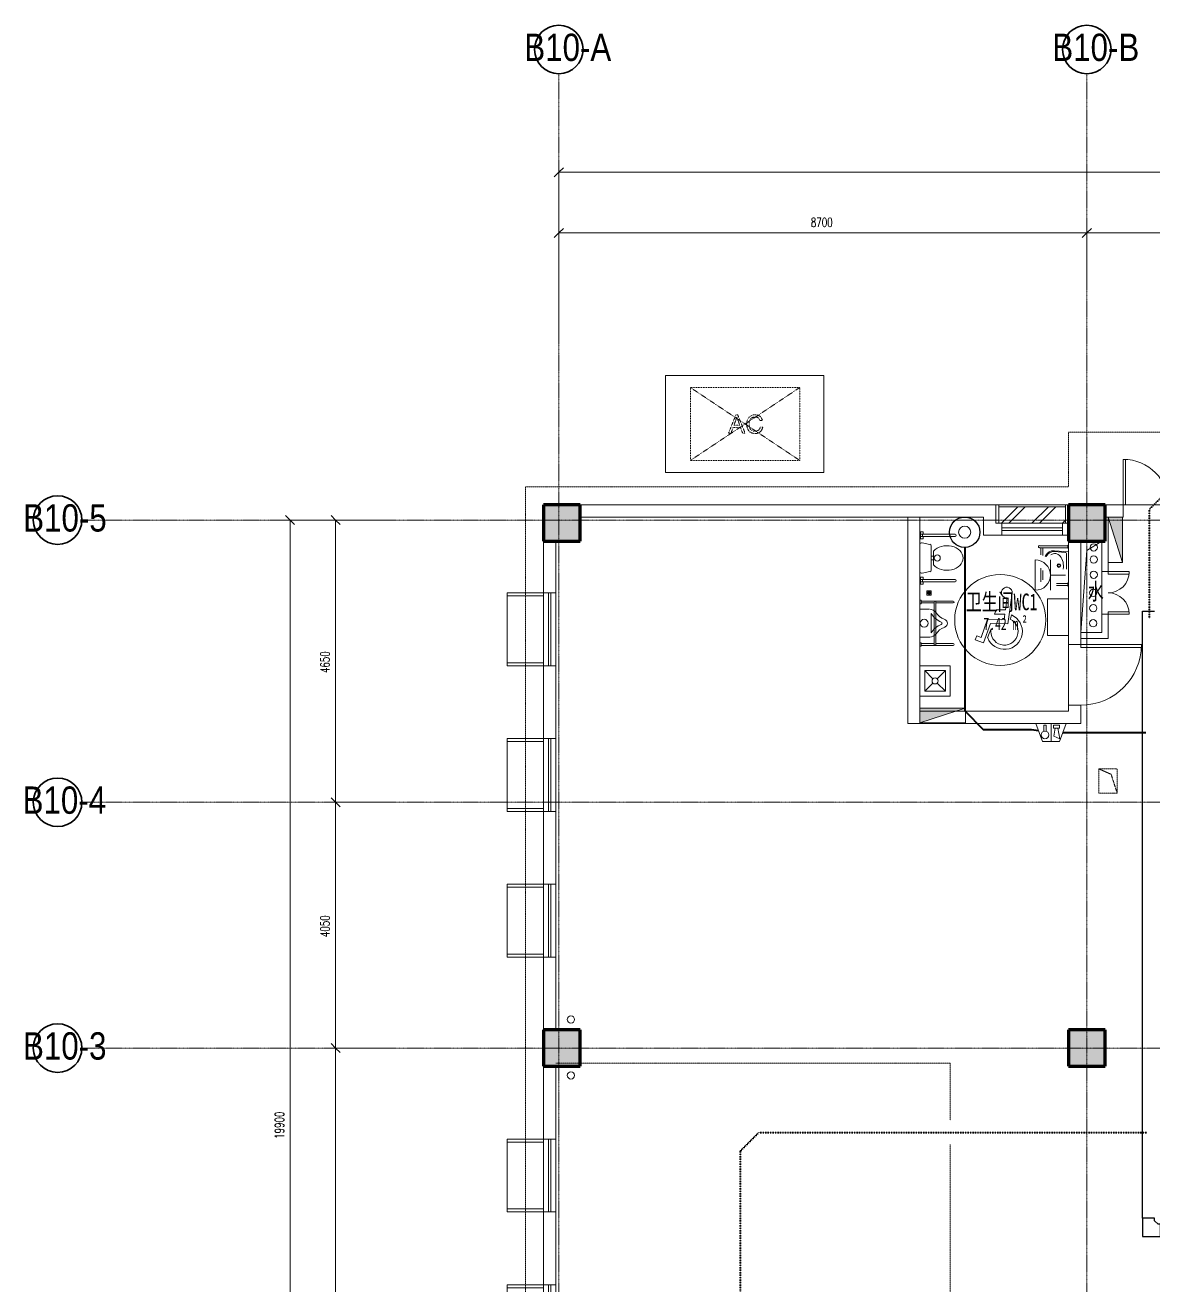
# Model space of a CAD drawing. Header units: millimetres. Extents: x 147808 to 207182, y -28592 to 8154.
# Drawn here: x 147808 to 166387, y -12600 to 8154 of the extents above; entities that cross this region are included whole.
import ezdxf

# ---------------------------------------------------------------- set-up
doc = ezdxf.new("R2010")
doc.units = ezdxf.units.MM
for name, pattern in [('Dash', [6.35, 3.175, -3.175]), ('Dash_2_', [6.35, 3.175, -3.175]), ('TJ Dash 2x', [3, 2, -1]), ('划线', [6.35, 3.175, -3.175]), ('轴网线', [22.24, 12.7, -3.18, 3.18, -3.18])]:
    doc.linetypes.add(name, pattern=pattern)
for name, color, linetype, lineweight in [('A-____-____-DIMS', 7, 'Continuous', 5), ('A-____-____-DIMS-100', 7, 'Continuous', 5), ('A-____-NOTE-TEXT', 7, 'Continuous', 5), ('A-AREA-____-IDEN', 7, 'Continuous', 5), ('A-DETL-____-OTLN', 7, 'Continuous', 5), ('A-DETL-GENF-OTLN', 7, 'Continuous', 5), ('A-GENM-____-OTLN', 7, 'Continuous', 5), ('A-GLAZ-CWMG-MCUT', 7, 'Continuous', 13), ('A-GLAZ-CWMG-OTLN', 7, 'Continuous', 5), ('A-WALL-____-MCUT', 7, 'Continuous', 13), ('A-WALL-____-OTLN', 7, 'Continuous', 13), ('E-CABL-TRAY-OTLN', 7, 'Continuous', 35), ('E-ELEC-FIXT-OTLN', 7, 'Continuous', 5), ('E-WIRE-____-OTLN', 7, 'Continuous', 25), ('M-EQPM-____-HDLN', 7, '划线', 5), ('P-SANR-FIXT-OTLN', 7, 'Continuous', 5), ('Q-SPCQ-____-OTLN', 7, 'Continuous', 5), ('S-GRID-____-IDEN', 7, 'Continuous', 5), ('S-GRID-____-OTLN', 7, 'Continuous', 5)]:
    doc.layers.add(name, color=color, linetype=linetype, lineweight=lineweight)
for name, color, linetype, lineweight, true_color in [('A-DOOR-____-MCUT', 7, 'Continuous', 13, 0x00007f), ('A-FLOR-____-OTLN', 7, 'Continuous', 13, 0x007f00), ('A-GLAZ-____-MCUT', 7, 'Continuous', 13, 0x007f00), ('A-GLAZ-____-OTLN', 7, 'Continuous', 13, 0x00007f)]:
    doc.layers.add(name, color=color, linetype=linetype, lineweight=lineweight, true_color=true_color)
doc.styles.add('RomanD', font='romand__.ttf', dxfattribs={"width": 0.7, "height": 150})
doc.styles.add('TJ_FangSong_Narrow', font='', dxfattribs={"height": 450})
doc.styles.add('仿宋', font='', dxfattribs={"width": 0.7, "height": 200})
doc.styles.add('仿宋_1', font='', dxfattribs={"width": 0.7, "height": 275})
doc.styles.get('TJ_FangSong_Narrow').set_extended_font_data('TJ_FangSong_Narrow')
doc.styles.get('仿宋').set_extended_font_data('FangSong')
doc.styles.get('仿宋_1').set_extended_font_data('FangSong')
doc.dimstyles.new('对角线_-_1_5mm_RomanD_1_20_1', dxfattribs={"dimscale": 304.8, "dimtxt": 150.53621, "dimasz": 0.492126, "dimexe": 0.656168, "dimexo": 0.0625, "dimgap": 0.164042, "dimtad": 1, "dimdec": 0, "dimzin": 0, "dimdsep": 46, "dimtxsty": 'RomanD', "dimblk1": 'OBLIQUE', "dimblk2": 'OBLIQUE', "dimsah": 1, "dimcen": 0.09, "dimazin": 0, "dimtfac": 1, "dimtdec": 4, "dimtix": 1, "dimtmove": 0, "dimatfit": 3, "dimfxl": 1.64042, "dimfxlon": 1, "dimtvp": 1, "dimtolj": 1, "dimtzin": 0, "dimarcsym": 2})

# ---------------------------------------------------------------- blocks, each defined once
blk = doc.blocks.new('TJ单扇平开门 - M1023-2001523-ELV_1F')
at = {"layer": 'A-DOOR-____-MCUT', "color": 251, "lineweight": 5, "true_color": 0x515151}
for p, q in [((450, -100), (500, -100)), ((450, -1100), (450, -100)), ((500, -100), (500, -1100)), ((500, -1100), (450, -1100))]:
    blk.add_line(p, q, dxfattribs=at)
at = {"layer": 'A-DOOR-____-MCUT', "color": 173, "lineweight": 5, "true_color": 0x5151be}
blk.add_arc((500, -100), 1000, 180, 270, dxfattribs=at)
blk = doc.blocks.new('TJ双扇平开门 - M1523-1543865-ELV_1F')
at = {"layer": 'A-DOOR-____-MCUT', "color": 251, "lineweight": 5, "true_color": 0x515151}
for p, q in [((-750, 100), (-750, 850)), ((-750, 850), (-710, 850)), ((-710, 850), (-710, 100)), ((750, 850), (710, 850)), ((710, 850), (710, 100)), ((750, 100), (750, 850)), ((-710, 100), (-750, 100)), ((710, 100), (750, 100))]:
    blk.add_line(p, q, dxfattribs=at)
at = {"layer": 'A-DOOR-____-MCUT', "color": 173, "lineweight": 5, "true_color": 0x5151be}
for centre, start, end in [((-750, 100), 0, 90), ((750, 100), 90, 180)]:
    blk.add_arc(centre, 750, start, end, dxfattribs=at)
blk = doc.blocks.new('双层单列 - 双层单列-2855370-ELV_1F')
at = {"layer": 'A-GLAZ-____-MCUT', "color": 251, "lineweight": 5, "true_color": 0x515151}
for p, q in [((-600, -700), (-600, -100)), ((-550, -100), (-550, -700)), ((550, -700), (550, -100)), ((600, -100), (600, -700)), ((-550, -700), (-600, -700)), ((600, -700), (550, -700))]:
    blk.add_line(p, q, dxfattribs=at)
at = {"layer": 'A-GLAZ-____-OTLN', "color": 251, "lineweight": 5, "true_color": 0x515151}
for p, q in [((-600, 100), (600, 100)), ((-600, -100), (-600, 100)), ((-600, 20), (600, 20)), ((600, 100), (600, -100)), ((-600, -20), (600, -20)), ((-600, -100), (600, -100)), ((550, -700), (-550, -700))]:
    blk.add_line(p, q, dxfattribs=at)
blk = doc.blocks.new('挂墙式小便器安全抓杆 - 标准-1341416-ELV_1F')
at = {"layer": 'Q-SPCQ-____-OTLN', "color": 251, "true_color": 0x515151}
for p, q in [((-380, 0), (-380, -20)), ((-380, 0), (-320, 0)), ((-320, 0), (-320, -20)), ((320, 0), (320, -20)), ((320, 0), (380, 0)), ((380, 0), (380, -20)), ((-380, -20), (-320, -20)), ((-365, -20), (-365, -550)), ((-335, -20), (-335, -235)), ((320, -20), (380, -20)), ((335, -235), (335, -20)), ((365, -20), (365, -550)), ((-350, -235), (350, -235)), ((350, -265), (-350, -265)), ((-335, -550), (-335, -265)), ((335, -550), (335, -265))]:
    blk.add_line(p, q, dxfattribs=at)
for centre, start, end in [((-350, -250), 90, 270), ((350, -250), 270, 90), ((-350, -550), 180, 0), ((350, -550), 180, 0)]:
    blk.add_arc(centre, 15, start, end, dxfattribs=at)
blk = doc.blocks.new('无障碍座便器配抓杆 1 - 标准-1342777-ELV_1F')
at = {"layer": 'Q-SPCQ-____-OTLN', "color": 251, "true_color": 0x515151}
for p, q in [((-317.5, 0), (-432.5, 0)), ((-432.5, 0), (-432.5, -54)), ((432.5, 0), (317.5, 0)), ((317.5, 0), (317.5, -54)), ((432.5, 0), (432.5, -54)), ((-317.5, -10), (-432.5, -10)), ((-432.5, -54), (-395, -54)), ((-395, -54), (-395, -10)), ((-355, -44), (-395, -44)), ((-395, -54), (-395, -580)), ((-355, -54), (-355, -10)), ((-355, -580), (-355, -54)), ((-355, -54), (-317.5, -54)), ((-317.5, -54), (-317.5, 0)), ((317.5, -10), (425, -10)), ((317.5, -54), (355, -54)), ((355, -54), (355, -10)), ((395, -44), (355, -44)), ((355, -54), (355, -580)), ((395, -54), (395, -10)), ((395, -580), (395, -54)), ((432.5, -54), (395, -54))]:
    blk.add_line(p, q, dxfattribs=at)
for centre in [(-375, -580), (375, -580)]:
    blk.add_arc(centre, 20, 180, 360, dxfattribs=at)
blk = doc.blocks.new('地漏 2D - 地漏 2D-1345155-ELV_1F')
at = {"layer": 'Q-SPCQ-____-OTLN', "color": 251, "true_color": 0x515151}
for p, q in [((-35, -35), (-35, 35)), ((-35, 35), (35, 35)), ((-35, 0), (35, 0)), ((0, 35), (0, -35)), ((35, 35), (35, -35)), ((35, -35), (-35, -35))]:
    blk.add_line(p, q, dxfattribs=at)
for radius in [25, 20]:
    blk.add_circle((0, 0), radius, dxfattribs=at)
blk = doc.blocks.new('TJ无障碍-标志 - 1500-874011-ELV_1F')
at = {"layer": 'A-GENM-____-OTLN', "color": 211, "true_color": 0xff51ff}
for p, q in [((37, 269), (10, 70)), ((119, 348), (47, -159)), ((-144, 72), (-171, 2)), ((-171, 2), (0, 0)), ((10, 70), (-144, 72)), ((0, 0), (-13, -88)), ((-285, -84), (-390, -386)), ((-239, -155), (-350, -473)), ((-13, -88), (-285, -84)), ((47, -159), (-239, -155)), ((96, -54), (87, -81)), ((109, -13), (96, -54)), ((-464, -359), (-487, -423)), ((-390, -386), (-464, -359)), ((-284, -388), (-258, -320)), ((-258, -320), (-228, -243)), ((-350, -473), (-487, -423))]:
    blk.add_line(p, q, dxfattribs=at)
blk.add_circle((-77, -96), 750, dxfattribs=at)
for centre, radius, start, end in [((32, 356), 87.6, 354.2261, 273.4572), ((-7, -285), 295, 200.3803, 66.7328), ((-7, -285), 225, 169.3225, 65.0999)]:
    blk.add_arc(centre, radius, start, end, dxfattribs=at)
blk = doc.blocks.new('左右推拉窗 - C1015-1399711-ELV_1F')
at = {"layer": 'A-GLAZ-____-OTLN', "color": 251, "lineweight": 5, "true_color": 0x515151}
for p, q in [((-490, -167), (-490, 33)), ((-490, 33), (510, 33)), ((510, 33), (510, -167)), ((-490, -47), (510, -47)), ((510, -87), (-490, -87)), ((510, -167), (-490, -167))]:
    blk.add_line(p, q, dxfattribs=at)
blk = doc.blocks.new('矩形竖梃 - 50_300mm 长方形-1954927-ELV_1F')
at = {"layer": 'A-GLAZ-CWMG-OTLN', "true_color": 0x8b8b8b}
h = blk.add_hatch(dxfattribs=at)
h.set_pattern_fill('FP_4', color=252, style=0, pattern_type=2)
h.set_pattern_definition([(45, (0, 0), (-251.4472, 251.4472), []), (45, (0, 381), (-251.4472, 251.4472), [])])
h.paths.add_polyline_path([(164610, -50), (164950, -50), (164950, 220), (163850, 220), (163850, -50), (163900, -50)], flags=0)
at = {"layer": 'A-GLAZ-CWMG-OTLN', "color": 251, "true_color": 0x515151}
for p, q in [((163900, -50), (163850, -50)), ((164950, -50), (164900, -50))]:
    blk.add_line(p, q, dxfattribs=at)
blk = doc.blocks.new('矩形竖梃 - 50_300mm 长方形-V13-ELV_1F')
at = {"layer": 'A-GLAZ-CWMG-MCUT', "color": 251, "lineweight": 5, "true_color": 0x515151}
for p, q in [((-50, 300), (0, 300)), ((-50, 0), (-50, 300)), ((0, 0), (-50, 0))]:
    blk.add_line(p, q, dxfattribs=at)
blk = doc.blocks.new('矩形竖梃 - 50_300mm 长方形-V14-ELV_1F')
at = {"layer": 'A-GLAZ-CWMG-MCUT', "color": 251, "lineweight": 5, "true_color": 0x515151}
for p, q in [((0, 300), (-50, 300)), ((-50, 300), (-50, 0)), ((0, 0), (0, 300)), ((-50, 0), (0, 0))]:
    blk.add_line(p, q, dxfattribs=at)
blk = doc.blocks.new('矩形竖梃 - 30mm 正方形-1943085-ELV_1F')
at = {"layer": 'A-GLAZ-CWMG-OTLN', "color": 251, "true_color": 0x515151}
for p, q in [((163850, 250), (164950, 250)), ((164950, 220), (163850, 220))]:
    blk.add_line(p, q, dxfattribs=at)
blk = doc.blocks.new('TJ双扇平开门 - FMC0723-2632022-ELV_1F')
at = {"layer": 'A-DOOR-____-MCUT', "color": 251, "lineweight": 5, "true_color": 0x515151}
for p, q in [((-350, 50), (-350, 400)), ((-350, 400), (-310, 400)), ((-310, 400), (-310, 50)), ((350, 400), (310, 400)), ((310, 400), (310, 50)), ((350, 50), (350, 400)), ((-310, 50), (-350, 50)), ((310, 50), (350, 50))]:
    blk.add_line(p, q, dxfattribs=at)
at = {"layer": 'A-DOOR-____-MCUT', "color": 173, "lineweight": 5, "true_color": 0x5151be}
for centre, start, end in [((-350, 50), 0, 90), ((350, 50), 90, 180)]:
    blk.add_arc(centre, 350, start, end, dxfattribs=at)
blk = doc.blocks.new('消火栓明装 - 消火栓明装-V15-ELV_1F')
at = {"layer": 'A-DETL-GENF-OTLN', "true_color": 0x888888}
blk.add_hatch(color=252, dxfattribs=at).paths.add_polyline_path([(-375, -240), (375, 0), (-375, 0), (-375, -50)], flags=0)
at = {"layer": 'A-DETL-GENF-OTLN', "color": 251, "true_color": 0x515151}
for p, q in [((375, 0), (-375, 0)), ((-375, 0), (-375, -50)), ((375, 0), (218.75, -50)), ((218.75, -50), (375, 0)), ((375, -50), (375, 0)), ((218.75, -50), (-375, -240)), ((-375, -240), (218.75, -50)), ((-375, -50), (-375, -240)), ((375, -240), (375, -50)), ((-375, -240), (375, -240))]:
    blk.add_line(p, q, dxfattribs=at)
blk = doc.blocks.new('消火栓明装 - 消火栓明装-1641868-ELV_1F')
at = {"layer": 'A-DETL-GENF-OTLN', "true_color": 0x888888}
blk.add_hatch(color=252, dxfattribs=at).paths.add_polyline_path([(-375, -240), (375, 0), (-375, 0)], flags=0)
at = {"layer": 'A-DETL-GENF-OTLN', "color": 251, "true_color": 0x515151}
for p, q in [((375, 0), (-375, -240)), ((-375, -240), (375, 0)), ((375, 0), (-375, 0)), ((-375, 0), (-375, -240)), ((375, -240), (375, 0)), ((-375, -240), (375, -240))]:
    blk.add_line(p, q, dxfattribs=at)
blk = doc.blocks.new('雨水管 2d - 地漏 R50-1793327-ELV_1F')
at = {"layer": 'Q-SPCQ-____-OTLN', "color": 251, "true_color": 0x515151}
blk.add_circle((0, 0), 60, dxfattribs=at)
blk = doc.blocks.new('双层单列 - 双层单列-2855371-ELV_1F')
at = {"layer": 'A-GLAZ-____-MCUT', "color": 251, "lineweight": 5, "true_color": 0x515151}
for p, q in [((-550, 700), (-600, 700)), ((-600, 700), (-600, 100)), ((-550, 100), (-550, 700)), ((550, 700), (550, 100)), ((600, 700), (550, 700)), ((600, 100), (600, 700))]:
    blk.add_line(p, q, dxfattribs=at)
at = {"layer": 'A-GLAZ-____-OTLN', "color": 251, "lineweight": 5, "true_color": 0x515151}
for p, q in [((550, 700), (-550, 700)), ((-600, 100), (600, 100)), ((-600, 100), (-600, -100)), ((-600, 20), (600, 20)), ((600, -100), (600, 100)), ((-600, -20), (600, -20)), ((-600, -100), (600, -100))]:
    blk.add_line(p, q, dxfattribs=at)
blk = doc.blocks.new('无障碍放物台 2D-3D - 无障碍放物台 2D-3D-1356333-ELV_1F')
at = {"layer": 'P-SANR-FIXT-OTLN', "color": 250, "true_color": 0x444444}
for p, q in [((0, -350), (0, 0)), ((0, 0), (600, 0)), ((600, 0), (600, -350)), ((600, -350), (0, -350))]:
    blk.add_line(p, q, dxfattribs=at)
blk = doc.blocks.new('TJ坐便器-冲洗水箱 - 标准-853893-ELV_1F')
at = {"layer": 'A-DETL-GENF-OTLN', "color": 250, "true_color": 0x444444}
for p, q in [((-251, -57), (-225, -186)), ((-221, -20), (0, -20)), ((-201, -206), (0, -206)), ((-30, -206), (-30, -246)), ((221, -20), (0, -20)), ((201, -206), (0, -206)), ((30, -206), (30, -246)), ((251, -57), (225, -186)), ((-112, -246), (112, -246))]:
    blk.add_line(p, q, dxfattribs=at)
blk.add_circle((0, -305), 50, dxfattribs=at)
for centre, radius, start, end in [((-221, -51), 30.7, 90, 191.4194), ((-201, -181), 25, 191.4194, 270), ((201, -181), 25, 270, 348.5806), ((221, -51), 30.7, 348.5806, 90)]:
    blk.add_arc(centre, radius, start, end, dxfattribs=at)
blk.add_ellipse((0, -466), major_axis=(0, 264), ratio=0.768939, start_param=0.585686, end_param=5.6975, dxfattribs=at)
blk = doc.blocks.new('无障碍洗脸盆 2D-3D - 无障碍洗脸盆 2D-3D-1354826-ELV_1F')
at = {"layer": 'A-DETL-GENF-OTLN', "color": 250, "true_color": 0x444444}
for p, q in [((-270, 455), (-43, 455)), ((-43, 455), (-270, 455)), ((-81, 422), (-233, 422)), ((-233, 422), (-81, 422)), ((295, 422), (167, 422)), ((167, 422), (295, 422)), ((179, 455), (295, 455)), ((295, 455), (179, 455)), ((295, 482), (295, 10)), ((295, 422), (295, 455)), ((328, 482), (328, 10)), ((230, 235), (217, 54)), ((245, 234), (228, 0)), ((-338, 10), (-338, 0)), ((-285, 10), (-338, 10)), ((-285, 0), (-338, 0)), ((-328, 200), (-328, 10)), ((-295, 200), (-295, 10)), ((-285, 0), (-285, 10)), ((-60, 35), (197, 35)), ((285, 10), (338, 10)), ((285, 0), (285, 10)), ((285, 0), (338, 0)), ((338, 10), (338, 0)), ((-72, 0), (228, 0))]:
    blk.add_line(p, q, dxfattribs=at)
for radius in [30, 20]:
    blk.add_circle((0, 160), radius, dxfattribs=at)
for centre, radius, start, end in [((312, 482), 16.5, 0, 180), ((0, 43), 373, 64.8308, 66.3125), ((95, 245), 135, 355.7905, 64.8308), ((95, 245), 150, 355.7905, 64.8308), ((197, 55), 20, 270, 355.7905)]:
    blk.add_arc(centre, radius, start, end, dxfattribs=at)
blk.add_ellipse((0, 226), major_axis=(200, 0), ratio=0.703058, start_param=4.420379, end_param=6.772852, dxfattribs=at)
blk = doc.blocks.new('TJ小便器-壁挂式 - 标准-869850-ELV_1F')
at = {"layer": 'A-DETL-GENF-OTLN', "color": 250, "true_color": 0x444444}
for p, q in [((162703, -1470), (162550, -1470)), ((162550, -1930), (162550, -1470)), ((162735, -1860), (162735, -1540)), ((162711, -1930), (162550, -1930))]:
    blk.add_line(p, q, dxfattribs=at)
blk.add_circle((162620, -1700), 65, dxfattribs=at)
for centre, radius, start, end in [((162711, -1595), 125, 33.3897, 90), ((163025, -1366), 338, 210.8935, 248.6083), ((163040, -1379), 268, 213.3897, 250.506), ((162920, -1716), 90, 36.0657, 70.506), ((163025, -2034), 338, 111.3917, 149.1065), ((163040, -2021), 268, 109.494, 146.6103), ((162895, -1700), 20, 291.3917, 68.6083), ((162920, -1684), 90, 289.494, 323.9343), ((162942, -1700), 62.3, 323.9343, 36.0657), ((162711, -1805), 125, 270, 326.6103)]:
    blk.add_arc(centre, radius, start, end, dxfattribs=at)
blk = doc.blocks.new('拖布池2 2D - 拖布池2 2D-V19-ELV_1F')
at = {"layer": 'P-SANR-FIXT-OTLN', "color": 250, "true_color": 0x444444}
for p, q in [((-250, -250), (-250, 250)), ((-250, 250), (250, 250)), ((250, 250), (250, -250)), ((-170, 170), (-35, 35)), ((-170, 170), (-170, -170)), ((170, 170), (-170, 170)), ((170, 170), (35, 35)), ((170, -170), (170, 170)), ((-35, -35), (-170, -170)), ((-170, -170), (170, -170)), ((35, -35), (170, -170)), ((250, -250), (-250, -250))]:
    blk.add_line(p, q, dxfattribs=at)
blk.add_circle((0, 0), 50, dxfattribs=at)
blk = doc.blocks.new('TJ空调外机 - TJ空调外机1800_1200-1400100-ELV_1F')
at = {"layer": 'M-EQPM-____-HDLN', "color": 250, "linetype": 'Dash_2_', "true_color": 0x444444}
for p, q in [((900, 600), (-900, -600)), ((-900, 600), (900, -600)), ((-900, -600), (-900, 600)), ((-900, 600), (900, 600)), ((900, -600), (900, 600)), ((-152, 148), (-272, -153)), ((-184, -22), (-154, 59)), ((-154, 59), (-136, 110)), ((-120, 148), (-152, 148)), ((-136, 110), (-114, 53)), ((1, -153), (-120, 148)), ((-114, 53), (-87, -22)), ((31, 43), (27, 0)), ((45, 81), (31, 43)), ((66, 112), (45, 81)), ((65, 0), (67, 28)), ((95, 135), (66, 112)), ((67, 28), (74, 56)), ((74, 56), (87, 80)), ((87, 80), (107, 99)), ((130, 148), (95, 135)), ((107, 99), (134, 111)), ((168, 153), (130, 148)), ((134, 111), (166, 115)), ((166, 115), (194, 111)), ((209, 147), (168, 153)), ((194, 111), (217, 100)), ((227, 139), (209, 147)), ((217, 100), (235, 82)), ((243, 129), (227, 139)), ((235, 82), (248, 54)), ((257, 116), (243, 129)), ((248, 54), (286, 63)), ((269, 101), (257, 116)), ((286, 63), (269, 101)), ((-272, -153), (-232, -153)), ((-232, -153), (-198, -59)), ((-198, -59), (-74, -59)), ((-87, -22), (-184, -22)), ((-74, -59), (-39, -153)), ((-39, -153), (1, -153)), ((27, 0), (31, -42)), ((31, -42), (43, -81)), ((43, -81), (62, -114)), ((62, -114), (89, -138)), ((67, -35), (65, 0)), ((76, -65), (67, -35)), ((90, -90), (76, -65)), ((89, -138), (123, -153)), ((111, -107), (90, -90)), ((136, -117), (111, -107)), ((123, -153), (167, -158)), ((163, -120), (136, -117)), ((195, -116), (163, -120)), ((167, -158), (189, -157)), ((189, -157), (210, -152)), ((221, -102), (195, -116)), ((210, -152), (229, -143)), ((241, -79), (221, -102)), ((229, -143), (246, -132)), ((253, -46), (241, -79)), ((246, -132), (261, -117)), ((291, -56), (253, -46)), ((261, -117), (273, -100)), ((273, -100), (283, -79)), ((283, -79), (291, -56)), ((900, -600), (-900, -600))]:
    blk.add_line(p, q, dxfattribs=at)
blk = doc.blocks.new('DIMBLOCK5-ELV_1F')
at = {"layer": 'A-____-____-DIMS-100', "color": 250, "true_color": 0x444444, "transparency": 16777216}
for p, q in [((156600, 2893), (156600, 5930)), ((191400, 4789), (191400, 5930)), ((156600, 5730), (191400, 5730)), ((156600, 5730), (156600, 2893)), ((191400, 5730), (191400, 4789))]:
    blk.add_line(p, q, dxfattribs=at)
at = {"layer": 'A-____-____-DIMS-100', "color": 250, "lineweight": 35, "true_color": 0x444444, "transparency": 16777216}
for p, q in [((156600, 5730), (156525, 5655)), ((156600, 5730), (156675, 5805)), ((191400, 5730), (191325, 5655)), ((191400, 5730), (191475, 5805))]:
    blk.add_line(p, q, dxfattribs=at)
at = {"layer": 'A-____-____-DIMS-100', "color": 0, "transparency": 16777216, "insert": (173754, 5980), "char_height": 150, "width": 590.57, "attachment_point": 1, "line_spacing_factor": 1.146391, "style": 'RomanD'}
blk.add_mtext('34800', dxfattribs=at)
blk = doc.blocks.new('_Oblique')
at = {"color": 0, "linetype": 'ByBlock', "lineweight": -2}
blk.add_line((-0.5, -0.5), (0.5, 0.5), dxfattribs=at)
blk = doc.blocks.new('DIMBLOCK11-ELV_1F')
at = {"layer": 'A-____-____-DIMS-100', "color": 250, "true_color": 0x444444, "transparency": 16777216}
for p, q in [((153792, -8700), (152722, -8700)), ((152922, -17400), (152922, -8700)), ((152922, -8700), (153792, -8700)), ((153792, -17400), (152722, -17400)), ((152922, -17400), (153792, -17400))]:
    blk.add_line(p, q, dxfattribs=at)
at = {"layer": 'A-____-____-DIMS-100', "color": 250, "lineweight": 35, "true_color": 0x444444, "transparency": 16777216}
for p, q in [((152922, -8700), (152847, -8625)), ((152922, -8700), (152997, -8775)), ((152922, -17400), (152847, -17325)), ((152922, -17400), (152997, -17475))]:
    blk.add_line(p, q, dxfattribs=at)
at = {"layer": 'A-____-____-DIMS-100', "color": 0, "transparency": 16777216, "insert": (152673, -13247), "char_height": 150, "width": 472.45, "attachment_point": 1, "rotation": 90, "line_spacing_factor": 1.146391, "style": 'RomanD'}
blk.add_mtext('8700', dxfattribs=at)
blk = doc.blocks.new('DIMBLOCK12-ELV_1F')
at = {"layer": 'A-____-____-DIMS-100', "color": 250, "true_color": 0x444444, "transparency": 16777216}
for p, q in [((153792, -4650), (152722, -4650)), ((152922, -8700), (152922, -4650)), ((152922, -4650), (153792, -4650)), ((153792, -8700), (152722, -8700)), ((152922, -8700), (153792, -8700))]:
    blk.add_line(p, q, dxfattribs=at)
at = {"layer": 'A-____-____-DIMS-100', "color": 250, "lineweight": 35, "true_color": 0x444444, "transparency": 16777216}
for p, q in [((152922, -4650), (152847, -4575)), ((152922, -4650), (152997, -4725)), ((152922, -8700), (152847, -8625)), ((152922, -8700), (152997, -8775))]:
    blk.add_line(p, q, dxfattribs=at)
at = {"layer": 'A-____-____-DIMS-100', "color": 0, "transparency": 16777216, "insert": (152673, -6872), "char_height": 150, "width": 472.45, "attachment_point": 1, "rotation": 90, "line_spacing_factor": 1.146391, "style": 'RomanD'}
blk.add_mtext('4050', dxfattribs=at)
blk = doc.blocks.new('DIMBLOCK13-ELV_1F')
at = {"layer": 'A-____-____-DIMS-100', "color": 250, "lineweight": 35, "true_color": 0x444444, "transparency": 16777216}
for p, q in [((152922, 0), (152847, 75)), ((152922, 0), (152997, -75)), ((152922, -4650), (152847, -4575)), ((152922, -4650), (152997, -4725))]:
    blk.add_line(p, q, dxfattribs=at)
at = {"layer": 'A-____-____-DIMS-100', "color": 250, "true_color": 0x444444, "transparency": 16777216}
for p, q in [((153792, 0), (152722, 0)), ((152922, -4650), (152922, 0)), ((152922, 0), (153792, 0)), ((153792, -4650), (152722, -4650)), ((152922, -4650), (153792, -4650))]:
    blk.add_line(p, q, dxfattribs=at)
at = {"layer": 'A-____-____-DIMS-100', "color": 0, "transparency": 16777216, "insert": (152673, -2522), "char_height": 150, "width": 472.45, "attachment_point": 1, "rotation": 90, "line_spacing_factor": 1.146391, "style": 'RomanD'}
blk.add_mtext('4650', dxfattribs=at)
blk = doc.blocks.new('DIMBLOCK14-ELV_1F')
at = {"layer": 'A-____-____-DIMS-100', "color": 250, "true_color": 0x444444, "transparency": 16777216}
for p, q in [((156600, 3860), (156600, 4930)), ((165300, 3860), (165300, 4930)), ((156600, 4730), (165300, 4730)), ((156600, 4730), (156600, 3860)), ((165300, 4730), (165300, 3860))]:
    blk.add_line(p, q, dxfattribs=at)
at = {"layer": 'A-____-____-DIMS-100', "color": 250, "lineweight": 35, "true_color": 0x444444, "transparency": 16777216}
for p, q in [((156600, 4730), (156675, 4805)), ((165300, 4730), (165375, 4805)), ((156600, 4730), (156525, 4655)), ((165300, 4730), (165225, 4655))]:
    blk.add_line(p, q, dxfattribs=at)
at = {"layer": 'A-____-____-DIMS-100', "color": 0, "transparency": 16777216, "insert": (160753, 4980), "char_height": 150, "width": 472.45, "attachment_point": 1, "line_spacing_factor": 1.146391, "style": 'RomanD'}
blk.add_mtext('8700', dxfattribs=at)
blk = doc.blocks.new('DIMBLOCK15-ELV_1F')
at = {"layer": 'A-____-____-DIMS-100', "color": 250, "true_color": 0x444444, "transparency": 16777216}
for p, q in [((174000, 5230), (174000, 4530)), ((174000, 4730), (174000, 5230)), ((165300, 3860), (165300, 4930)), ((165300, 4730), (174000, 4730)), ((165300, 4730), (165300, 3860))]:
    blk.add_line(p, q, dxfattribs=at)
at = {"layer": 'A-____-____-DIMS-100', "color": 250, "lineweight": 35, "true_color": 0x444444, "transparency": 16777216}
for p, q in [((165300, 4730), (165375, 4805)), ((174000, 4730), (174075, 4805)), ((165300, 4730), (165225, 4655)), ((174000, 4730), (173925, 4655))]:
    blk.add_line(p, q, dxfattribs=at)
at = {"layer": 'A-____-____-DIMS-100', "color": 0, "transparency": 16777216, "insert": (169453, 4980), "char_height": 150, "width": 472.45, "attachment_point": 1, "line_spacing_factor": 1.146391, "style": 'RomanD'}
blk.add_mtext('8700', dxfattribs=at)
blk = doc.blocks.new('DIMBLOCK20-ELV_1F')
at = {"layer": 'A-____-____-DIMS-100', "color": 250, "lineweight": 35, "true_color": 0x444444, "transparency": 16777216}
for p, q in [((152172, 0), (152097, 75)), ((152172, 0), (152247, -75)), ((152172, -19900), (152097, -19825)), ((152172, -19900), (152247, -19975))]:
    blk.add_line(p, q, dxfattribs=at)
at = {"layer": 'A-____-____-DIMS-100', "color": 250, "true_color": 0x444444, "transparency": 16777216}
for p, q in [((153549, 0), (151972, 0)), ((152172, -19900), (152172, 0)), ((152172, 0), (153549, 0)), ((153860, -19900), (151972, -19900)), ((152172, -19900), (153860, -19900))]:
    blk.add_line(p, q, dxfattribs=at)
at = {"layer": 'A-____-____-DIMS-100', "color": 0, "transparency": 16777216, "insert": (151923, -10196), "char_height": 150, "width": 590.57, "attachment_point": 1, "rotation": 90, "line_spacing_factor": 1.146391, "style": 'RomanD'}
blk.add_mtext('19900', dxfattribs=at)
blk = doc.blocks.new('轴网 - R4_0-512320-ELV_1F')
at = {"layer": 'S-GRID-____-IDEN', "color": 160, "lineweight": 35, "true_color": 0x4444ff}
blk.add_circle((0, 0), 4, dxfattribs=at)
blk = doc.blocks.new('槽式电缆桥架水平弯通 ELV R50 - ELV_SAS安防监控-3024197-ELV_1F')
at = {"layer": 'E-CABL-TRAY-OTLN', "color": 150, "lineweight": 25, "true_color": 0x0080ff}
for p, q in [((-159, 100), (-200, 100)), ((-200, 100), (-200, -100)), ((-100, 159), (-159, 100)), ((100, 200), (-100, 200)), ((-100, 200), (-100, 159)), ((100, -100), (100, 200)), ((-200, -100), (100, -100))]:
    blk.add_line(p, q, dxfattribs=at)
blk = doc.blocks.new('YXQH_ELV_B_rvt-1-ELV_1F')
at = {"layer": 'A-____-NOTE-TEXT', "color": 4, "lineweight": 13, "true_color": 0x00ffff}
for p, q in [((164461, -3350), (164961, -3350)), ((164461, -3350), (164570, -3650)), ((164591, -3380), (164631, -3380)), ((164591, -3380), (164591, -3480)), ((164631, -3380), (164631, -3480)), ((164711, -3350), (164711, -3650)), ((164751, -3380), (164851, -3380)), ((164751, -3430), (164751, -3380)), ((164851, -3430), (164751, -3430)), ((164781, -3430), (164758, -3558)), ((164821, -3430), (164858, -3606)), ((164961, -3350), (164851, -3650)), ((164851, -3380), (164851, -3430)), ((164851, -3650), (164570, -3650)), ((164858, -3606), (164758, -3558))]:
    blk.add_line(p, q, dxfattribs=at)
at = {"layer": 'A-____-NOTE-TEXT', "color": 4, "lineweight": 25, "true_color": 0x00ffff}
blk.add_circle((163288, -200), 250, dxfattribs=at)
at = {"layer": 'A-____-NOTE-TEXT', "color": 4, "lineweight": 13, "true_color": 0x00ffff}
for centre, radius in [((163288, -200), 100), ((164611, -3540), 63.2)]:
    blk.add_circle(centre, radius, dxfattribs=at)
at = {"layer": 'E-CABL-TRAY-OTLN', "color": 150, "lineweight": 25, "true_color": 0x0080ff}
for p, q in [((166215, -1503), (166415, -1503)), ((166215, -11503), (166215, -1503)), ((166415, -11503), (166215, -11503))]:
    blk.add_line(p, q, dxfattribs=at)
at = {"layer": 'E-WIRE-____-OTLN', "color": 1, "linetype": 'Dash', "lineweight": 40, "true_color": 0xff0000, "flags": 128}
for points in [[(168223, 478), (166632, 478), (166327, 173), (166327, -1625)], [(159593, -17075), (159593, -10395), (159898, -10090), (166293, -10090)]]:
    blk.add_lwpolyline(points, dxfattribs=at)
at = {"layer": 'E-WIRE-____-OTLN', "color": 30, "lineweight": 40, "true_color": 0xff8000, "flags": 128}
for points in [[(163288, -450), (163288, -3145), (163593, -3450), (164388, -3450), (164503, -3468)], [(164906, -3500), (164970, -3500), (166270, -3500)]]:
    blk.add_lwpolyline(points, dxfattribs=at)
at = {"color": 5, "lineweight": 60, "true_color": 0x0000ff, "rotation": 270}
blk.add_blockref('槽式电缆桥架水平弯通 ELV R50 - ELV_SAS安防监控-3024197-ELV_1F', (166315, -11703), dxfattribs=at)
blk = doc.blocks.new('防溅插座 - 标准-2601910-ELV_1F')
at = {"layer": 'A-DETL-GENF-OTLN'}
for p, q in [((0, 250), (-250, 250)), ((0, 250), (250, 250)), ((0, 0), (0, 250))]:
    blk.add_line(p, q, dxfattribs=at)
for start, end in [(180, 270), (270, 360)]:
    blk.add_arc((0, 500), 250, start, end, dxfattribs=at)
at = {"layer": 'E-ELEC-FIXT-OTLN'}
blk.add_line((-250, 500), (250, 500), dxfattribs=at)
blk = doc.blocks.new('YXQH_AR_B9-20_rvt-1-ELV_1F')
at = {"layer": 'A-DETL-GENF-OTLN', "true_color": 0xa1a1a1}
h = blk.add_hatch(dxfattribs=at)
h.set_pattern_fill('FP_5', color=253, style=0, pattern_type=2)
h.set_pattern_definition([(7.754, (-466.58, -204.02), (12.15805, 332.8942), [3.353, -1548.768]), (7.754, (776.34, 218.05), (12.15805, 332.8942), [3.353, -1548.768]), (9.74, (363.8, 116.2), (0.0001, 1266.291), [3.353, -588.363]), (9.74, (339.6, 204.2), (0.0001, 1266.291), [3.353, -588.363]), (68.882, (225.66, -61.6), (-140.1373, 1041.8589), [3.353, -1089.337]), (68.882, (129, -106.5), (-140.1373, 1041.8589), [3.353, -1089.337]), (56.297, (-51.2, 131.2), (-734.4827, 622.8598), [3.353, -470.742]), (56.297, (137.8, 331.9), (-734.4827, 622.8598), [3.353, -470.742]), (137.416, (187.59, 94.08), (-3935.054568, 3543.459496), [73.913, -9804.313]), (8.512, (90.05, 79.41), (3117.572636, 564.982686), [98.632, -5356.38]), (236.294, (133.21, 144.14), (-4467.173774, -6768.804336), [77.802, -13192.636]), (128.267, (122.16, 220.01), (-6131.736673, 7665.37486), [53.462, -17810.517]), (9.74, (48.62, 207.58), (3069.14795, 643.06413), [74.582, -10350.37]), (233.414, (89.018, 261.96), (-20834.0959632, -28103.0884394), [67.74, -56173.655]), (67.8, (40.48, -52.28), (439.74679, 1441.63531), [50.851, -3807.912]), (307.846, (0, 0), (856.01581, -814.9391), [66.124, -2950.443]), (45, (0, 0), (-176.7767, 176.7767), []), (355, (0, 0), (578.509, 689.44), [60, -660]), (7.754, (0, 0), (12.15805, 332.8942), [3.353, -1548.768]), (7.754, (517.27, 396.9), (12.15805, 332.8942), [3.353, -1548.768]), (7.754, (1048.8, 804.78), (12.15805, 332.8942), [3.353, -1548.768]), (9.74, (-323, 0), (0.0001, 1266.291), [3.353, -588.363]), (9.74, (-83.4, -219.6), (0.0001, 1266.291), [3.353, -588.363]), (9.74, (298.5, -569.5), (0.0001, 1266.291), [3.353, -588.363]), (68.882, (645.7, -553.4), (-140.1373, 1041.8589), [3.353, -1089.337]), (68.882, (-12.15, -134.3), (-140.1373, 1041.8589), [3.353, -1089.337]), (68.882, (-223, 0), (-140.1373, 1041.8589), [3.353, -1089.337]), (56.297, (0, 0), (-734.4827, 622.8598), [3.353, -470.742]), (56.297, (378.7, 49.9), (-734.4827, 622.8598), [3.353, -470.742]), (56.297, (1010.3, 133), (-734.4827, 622.8598), [3.353, -470.742])])
h.paths.add_polyline_path([(173792.3, -17700), (174325, -17700), (174325, -17050), (173675, -17050), (173675, -17700)], flags=0)
h.paths.add_polyline_path([(191050, -17700), (191650, -17700), (191650, -17100), (191050, -17100)], flags=0)
h.paths.add_polyline_path([(183000, -17700), (183000, -17100), (182400, -17100), (182400, -17700)], flags=0)
h.paths.add_polyline_path([(165000, -17650), (165600, -17650), (165600, -17050), (165000, -17050)], flags=0)
h.paths.add_polyline_path([(156350, -17650), (156950, -17650), (156950, -17050), (156350, -17050)], flags=0)
h.paths.add_polyline_path([(170700, -9350), (171300, -9350), (171300, -8750), (170700, -8750)], flags=0)
h.paths.add_polyline_path([(176800, -9050), (176800, -8450), (176200, -8450), (176200, -9050)], flags=0)
h.paths.add_polyline_path([(191650, -9050), (191650, -8450), (191050, -8450), (191050, -9050)], flags=0)
h.paths.add_polyline_path([(183000, -9050), (183000, -8450), (182400, -8450), (182400, -9050)], flags=0)
h.paths.add_polyline_path([(156350, -9000), (156950, -9000), (156950, -8400), (156350, -8400)], flags=0)
h.paths.add_polyline_path([(165600, -9000), (165600, -8400), (165000, -8400), (165000, -9000)], flags=0)
h.paths.add_polyline_path([(191250, -7200), (191650, -7200), (191650, -6800), (191250, -6800)], flags=0)
h.paths.add_polyline_path([(182550, -7000), (182950, -7000), (182950, -6500), (182550, -6500)], flags=0)
h.paths.add_polyline_path([(171100, -6350), (171100, -5950), (170900, -5950), (170900, -6350)], flags=0)
h.paths.add_polyline_path([(173950, -6350), (173950, -5950), (173750, -5950), (173750, -6350), (173792.3, -6350)], flags=0)
h.paths.add_polyline_path([(168050, -6350), (168250, -6350), (168250, -5950), (168050, -5950)], flags=0)
h.paths.add_polyline_path([(173750, -4365), (173950, -4365), (173950, -3965), (173750, -3965)], flags=0)
h.paths.add_polyline_path([(170900, -4365), (171100, -4365), (171100, -3965), (170900, -3965)], flags=0)
h.paths.add_polyline_path([(168050, -4365), (168250, -4365), (168250, -3965), (168050, -3965)], flags=0)
h.paths.add_polyline_path([(173750, -2025), (173950, -2025), (173950, -1625), (173750, -1625)], flags=0)
h.paths.add_polyline_path([(168250, -2025), (168250, -1625), (168050, -1625), (168050, -2025)], flags=0)
h.paths.add_polyline_path([(170900, -1775), (171100, -1775), (171100, -1375), (170900, -1375)], flags=0)
h.paths.add_polyline_path([(156950, -350), (156950, 250), (156350, 250), (156350, -350)], flags=0)
h.paths.add_polyline_path([(165600, -350), (165600, 250), (165000, 250), (165000, -350), (165444.8, -350)], flags=0)
h.paths.add_polyline_path([(176800, -350), (176800, 250), (176200, 250), (176200, -350)], flags=0)
at = {"color": 251, "lineweight": 5, "true_color": 0x515151}
for p, q in [((165550, -350), (165300, -500.2)), ((165300, -500.2), (165200, -1850))]:
    blk.add_line(p, q, dxfattribs=at)
at = {"layer": 'A-DETL-____-OTLN', "color": 160, "linetype": 'TJ Dash 2x', "true_color": 0x4444ff}
for p, q in [((165000, 550), (165000, 1450)), ((165000, 1450), (177900, 1450)), ((156050, 550), (165000, 550)), ((156050, -17950), (156050, 550)), ((165800, -4100), (165500, -4100)), ((165500, -4100), (165500, -4500)), ((165500, -4100), (165701, -4189.5)), ((165800, -4500), (165800, -4100)), ((165701, -4189.5), (165800, -4500)), ((165500, -4500), (165800, -4500)), ((163050, -8950), (156550, -8950)), ((163050, -9890), (163050, -8950)), ((163050, -17450), (163050, -10290))]:
    blk.add_line(p, q, dxfattribs=at)
at = {"layer": 'A-DETL-____-OTLN', "color": 160, "lineweight": 70, "true_color": 0x4444ff}
for p, q in [((156950, 250), (156350, 250)), ((156350, 250), (156350, -350)), ((156950, -350), (156950, 250)), ((165600, 250), (165000, 250)), ((165000, 250), (165000, -350)), ((165600, -350), (165600, 250)), ((156350, -350), (156950, -350)), ((165000, -350), (165600, -350)), ((156950, -8400), (156350, -8400)), ((156350, -8400), (156350, -9000)), ((156950, -9000), (156950, -8400)), ((165600, -8400), (165000, -8400)), ((165000, -8400), (165000, -9000)), ((165600, -9000), (165600, -8400)), ((156350, -9000), (156950, -9000)), ((165000, -9000), (165600, -9000))]:
    blk.add_line(p, q, dxfattribs=at)
at = {"layer": 'A-FLOR-____-OTLN', "color": 8, "lineweight": 5, "true_color": 0x7f7f7f}
for p, q in [((158357.7, 2383.2), (158357.7, 783.2)), ((160969, 2383.2), (158357.7, 2383.2)), ((160969, 783.2), (160969, 2383.2)), ((158357.7, 783.2), (160969, 783.2)), ((165940, 250), (165900, 250)), ((165900, 250), (165900, 50)), ((167360, 250), (165940, 250)), ((162350, 50), (156950, 50)), ((162550, 50), (162350, 50)), ((162550, -192.5), (162550, 50)), ((163600, 50), (162550, 50)), ((163600, -250), (163600, 50)), ((165650, 50), (165600, 50)), ((165900, 50), (165890, 50)), ((162550, -307.5), (162550, -192.5)), ((156550, -350), (156550, -1200)), ((162550, -942.5), (162550, -307.5)), ((163900, -250), (163600, -250)), ((165000, -250), (164900, -250)), ((165000, -250), (165000, -350)), ((165000, -350), (165000, -250)), ((165000, -350), (165000, -2050)), ((165000, -668.7), (165000, -350)), ((165200, -1850), (165200, -350)), ((165550, -350), (165550, -850)), ((162550, -1057.5), (162550, -942.5)), ((165550, -850), (165550, -1550)), ((162550, -1320), (162550, -1057.5)), ((162550, -1380), (162550, -1320)), ((162550, -2020), (162550, -1380)), ((165550, -1550), (165550, -1850)), ((165550, -1850), (165200, -1850)), ((162550, -2080), (162550, -2020)), ((165000, -2050), (165000, -3050)), ((162550, -3100), (162550, -2080)), ((156550, -2400), (156550, -3600)), ((162550, -3065.9), (162550, -3100)), ((162550, -3150), (162550, -3100)), ((165000, -3050), (165000, -3150)), ((165000, -3150), (163300, -3150)), ((156550, -4800), (156550, -6000)), ((156550, -7200), (156550, -8400)), ((156550, -9000), (156550, -10200)), ((156550, -11400), (156550, -12600))]:
    blk.add_line(p, q, dxfattribs=at)
at = {"layer": 'A-WALL-____-MCUT', "color": 251, "lineweight": 5, "true_color": 0x515151}
for p, q in [((163800, 250), (156950, 250)), ((163800, 50), (163800, 250)), ((165900, 250), (165600, 250)), ((165900, 50), (165900, 250)), ((156950, 50), (162350, 50)), ((162350, 50), (162350, -3350)), ((162550, -3150), (162550, 50)), ((162550, 50), (163600, 50)), ((163600, 50), (163600, -250)), ((163800, -50), (163800, 50)), ((165650, 50), (165900, 50)), ((165650, -850), (165650, 50)), ((163900, -50), (163800, -50)), ((165000, -50), (164900, -50)), ((156350, -350), (156350, -1200)), ((156550, -1200), (156550, -350)), ((163600, -250), (163800, -250)), ((163800, -250), (163900, -250)), ((164900, -250), (165000, -250)), ((165000, -350), (165000, -2050)), ((165200, -1850), (165200, -350)), ((165550, -350), (165550, -850)), ((165550, -850), (165650, -850)), ((165650, -1550), (165550, -1550)), ((165550, -1550), (165550, -1850)), ((165650, -1950), (165650, -1550)), ((165550, -1850), (165200, -1850)), ((165000, -2050), (165200, -2050)), ((165200, -2050), (165200, -1950)), ((165200, -1950), (165550, -1950)), ((165550, -1950), (165650, -1950)), ((156350, -2400), (156350, -3600)), ((156550, -3600), (156550, -2400)), ((165200, -3050), (165000, -3050)), ((165000, -3050), (165000, -3150)), ((165200, -3150), (165200, -3050)), ((165000, -3150), (162550, -3150)), ((165200, -3350), (165200, -3150)), ((162350, -3350), (162550, -3350)), ((162550, -3350), (165200, -3350)), ((156350, -4800), (156350, -6000)), ((156550, -6000), (156550, -4800)), ((156350, -7200), (156350, -8400)), ((156550, -8400), (156550, -7200)), ((156350, -9000), (156350, -10200)), ((156550, -10200), (156550, -9000)), ((156350, -11400), (156350, -12600)), ((156550, -12600), (156550, -11400))]:
    blk.add_line(p, q, dxfattribs=at)
at = {"layer": 'A-WALL-____-OTLN', "color": 251, "lineweight": 5, "true_color": 0x515151}
for p, q in [((165600, 50), (165650, 50)), ((165550, -350), (165550, -850)), ((165650, -850), (165650, -700)), ((165650, -850), (165550, -850)), ((165550, -1550), (165650, -1550)), ((165550, -1550), (165550, -1850)), ((165650, -1950), (165650, -1550)), ((165550, -1850), (165200, -1850)), ((165200, -1950), (165200, -1850)), ((165200, -1950), (165550, -1950)), ((165650, -1950), (165550, -1950)), ((156430, -7200), (156350, -7200)), ((156550, -7200), (156430, -7200)), ((156350, -10200), (156430, -10200)), ((156430, -10200), (156550, -10200))]:
    blk.add_line(p, q, dxfattribs=at)
at = {"layer": 'S-GRID-____-OTLN', "color": 160, "linetype": '轴网线', "true_color": 0x4444ff}
for p, q in [((156600, 7353.7), (156600, -27792.2)), ((165300, 7353.7), (165300, -27792.2)), ((198349.8, 0), (148741.6, 0)), ((198349.8, -4650), (148741.6, -4650)), ((198349.8, -8700), (148741.6, -8700))]:
    blk.add_line(p, q, dxfattribs=at)
at = {"color": 250, "lineweight": 5, "true_color": 0x444444, "xscale": 99.99999999999993, "yscale": 99.99999999999993, "zscale": 99.99999999999993}
for p, rotation in [((156600, 7753.7), 180), ((165300, 7753.7), 180), ((148341.6, 0), 89.99999999999984), ((148341.6, -4650), 89.99999999999984), ((148341.6, -8700), 89.99999999999984)]:
    blk.add_blockref('轴网 - R4_0-512320-ELV_1F', p, dxfattribs=dict(at, rotation=rotation))
at = {"color": 250, "lineweight": 80, "true_color": 0x444444}
for name, p in [('TJ空调外机 - TJ空调外机1800_1200-1400100-ELV_1F', (159669, 1583.2)), ('TJ小便器-壁挂式 - 标准-869850-ELV_1F', (0, 0)), ('拖布池2 2D - 拖布池2 2D-V19-ELV_1F', (162800, -2650))]:
    blk.add_blockref(name, p, dxfattribs=at)
at = {"color": 251, "lineweight": 5, "true_color": 0x515151}
for name, p in [('TJ双扇平开门 - M1523-1543865-ELV_1F', (166650, 150)), ('矩形竖梃 - 30mm 正方形-1943085-ELV_1F', (0, 0)), ('矩形竖梃 - 50_300mm 长方形-1954927-ELV_1F', (0, 0)), ('左右推拉窗 - C1015-1399711-ELV_1F', (164390.5, -83.1)), ('TJ无障碍-标志 - 1500-874011-ELV_1F', (163950, -1550)), ('地漏 2D - 地漏 2D-1345155-ELV_1F', (162700, -1200)), ('消火栓明装 - 消火栓明装-V15-ELV_1F', (162925, -3100)), ('雨水管 2d - 地漏 R50-1793327-ELV_1F', (156800.5, -8229.7)), ('雨水管 2d - 地漏 R50-1793327-ELV_1F', (156800, -9150))]:
    blk.add_blockref(name, p, dxfattribs=at)
for name, p, rotation in [('矩形竖梃 - 50_300mm 长方形-V14-ELV_1F', (163800, 250), 180), ('消火栓明装 - 消火栓明装-1641868-ELV_1F', (165890, -325), 270.0000000000021), ('无障碍座便器配抓杆 1 - 标准-1342777-ELV_1F', (162550, -625), 89.99999999999542), ('雨水管 2d - 地漏 R50-1793327-ELV_1F', (165413.9, -450.2), 89.9999999999999), ('雨水管 2d - 地漏 R50-1793327-ELV_1F', (165413.9, -648.9), 89.9999999999999), ('雨水管 2d - 地漏 R50-1793327-ELV_1F', (165413.9, -900.2), 89.9999999999999), ('TJ双扇平开门 - FMC0723-2632022-ELV_1F', (165600, -1200), 270), ('双层单列 - 双层单列-2855371-ELV_1F', (156450, -1800), 89.99999999999962), ('雨水管 2d - 地漏 R50-1793327-ELV_1F', (165406.6, -1200), 89.9999999999999), ('挂墙式小便器安全抓杆 - 标准-1341416-ELV_1F', (162550, -1700), 90.0000000000001), ('雨水管 2d - 地漏 R50-1793327-ELV_1F', (165406.3, -1450.4), 89.9999999999999), ('雨水管 2d - 地漏 R50-1793327-ELV_1F', (165403.8, -1700.4), 89.9999999999999), ('TJ单扇平开门 - M1023-2001523-ELV_1F', (165100, -2550), 90), ('双层单列 - 双层单列-2855371-ELV_1F', (156450, -4200), 89.99999999999962), ('双层单列 - 双层单列-2855371-ELV_1F', (156450, -6600), 89.99999999999962), ('双层单列 - 双层单列-2855370-ELV_1F', (156450, -10800), 270), ('双层单列 - 双层单列-2855370-ELV_1F', (156450, -13200), 270)]:
    blk.add_blockref(name, p, dxfattribs=dict(at, rotation=rotation))
at = {"color": 251, "lineweight": 5, "true_color": 0x515151, "extrusion": (0, 0, -1), "rotation": 180}
blk.add_blockref('矩形竖梃 - 50_300mm 长方形-V13-ELV_1F', (-165000, 250), dxfattribs=at)
at = {"color": 250, "lineweight": 80, "true_color": 0x444444}
for name, p, rotation in [('TJ坐便器-冲洗水箱 - 标准-853893-ELV_1F', (162530, -625), 89.99999999999761), ('无障碍洗脸盆 2D-3D - 无障碍洗脸盆 2D-3D-1354826-ELV_1F', (165000, -750), 89.99999999999972), ('无障碍放物台 2D-3D - 无障碍放物台 2D-3D-1356333-ELV_1F', (164650, -1900), 90.0000000000011)]:
    blk.add_blockref(name, p, dxfattribs=dict(at, rotation=rotation))
at = {"layer": 'A-AREA-____-IDEN', "color": 250, "true_color": 0x444444, "attachment_point": 1}
for s, insert, char_height, width, style in [('\\f仿宋|b0|i0|c134|p49|;\\W.7;水', (165315, -1038.9), 275, 347.932, '仿宋_1'), ('卫生间WC1', (163306.4, -1210.3), 275, 1565.696, '仿宋_1'), ('7.42 m', (163598, -1609), 200, 774.43, '仿宋'), ('\\f仿宋|b0|i0|c134|p49|;\\W.7;²', (164236.9, -1609), 200, 84.177, '仿宋')]:
    blk.add_mtext(s, dxfattribs=dict(at, insert=insert, char_height=char_height, width=width, style=style))
at = {"layer": 'S-GRID-____-IDEN', "color": 250, "true_color": 0x444444, "char_height": 450, "attachment_point": 1, "style": 'TJ_FangSong_Narrow'}
for s, insert, width in [('B10-A', (156031.7, 8014.2), 1370.886), ('B10-B', (164731.7, 8014.2), 1370.886), ('B10-5', (147775.2, 260.6), 1362.869), ('B10-4', (147765.2, -4389.4), 1386.919), ('B10-3', (147771.7, -8439.4), 1370.886)]:
    blk.add_mtext(s, dxfattribs=dict(at, insert=insert, width=width))
at = {"layer": 'A-____-____-DIMS', "color": 250, "true_color": 0x444444}
for base, p1, p2, override, picture, middle in [((191400, 5730.5), (156600, 2893.2), (191400, 4788.9), {"dimpost": '<>', "dimfxl": 34851.596355}, 'DIMBLOCK5-ELV_1F', (174000, 5855.5)), ((174000, 4730.5), (165300, 3860.1), (174000, 5230.5), {"dimpost": '<>', "dimfxl": 8807.259964}, 'DIMBLOCK15-ELV_1F', (169650, 4855.5)), ((165300, 4730.5), (156600, 3860.1), (165300, 3860.1), {"dimpost": '<>', "dimfxl": 8700}, 'DIMBLOCK14-ELV_1F', (160950, 4855.5))]:
    dim = blk.add_linear_dim(base=base, p1=p1, p2=p2, dimstyle='对角线_-_1_5mm_RomanD_1_20_1', override=override, dxfattribs=at)
    dim.commit()
    dim.dimension.update_dxf_attribs({"geometry": picture, "text_midpoint": middle})
for base, p1, p2, override, picture, middle in [((152171.8, 0), (153860, -19900), (153548.7, 0), {"dimpost": '<>', "dimfxl": 19902.434134}, 'DIMBLOCK20-ELV_1F', (152046.8, -9950)), ((152921.8, 0), (153792.1, -4650), (153792.1, 0), {"dimpost": '<>', "dimfxl": 4650}, 'DIMBLOCK13-ELV_1F', (152796.8, -2325)), ((152921.8, -4650), (153792.1, -8700), (153792.1, -4650), {"dimpost": '<>', "dimfxl": 4050}, 'DIMBLOCK12-ELV_1F', (152796.8, -6675)), ((152921.8, -8700), (153792.1, -17400), (153792.1, -8700), {"dimpost": '<>', "dimfxl": 8700}, 'DIMBLOCK11-ELV_1F', (152796.8, -13050))]:
    dim = blk.add_linear_dim(base=base, p1=p1, p2=p2, angle=90, dimstyle='对角线_-_1_5mm_RomanD_1_20_1', override=override, dxfattribs=at)
    dim.commit()
    dim.dimension.update_dxf_attribs({"geometry": picture, "text_midpoint": middle})

msp = doc.modelspace()

# ---------------------------------------------------------------- block references
at = {"lineweight": 5}
for name in ['YXQH_AR_B9-20_rvt-1-ELV_1F', 'YXQH_ELV_B_rvt-1-ELV_1F']:
    msp.add_blockref(name, (0, 0), dxfattribs=at)
at = {"layer": 'E-ELEC-FIXT-OTLN', "rotation": 89.99999999999982}
msp.add_blockref('防溅插座 - 标准-2601910-ELV_1F', (164950, -907), dxfattribs=at)

doc.saveas('drawing.dxf')
